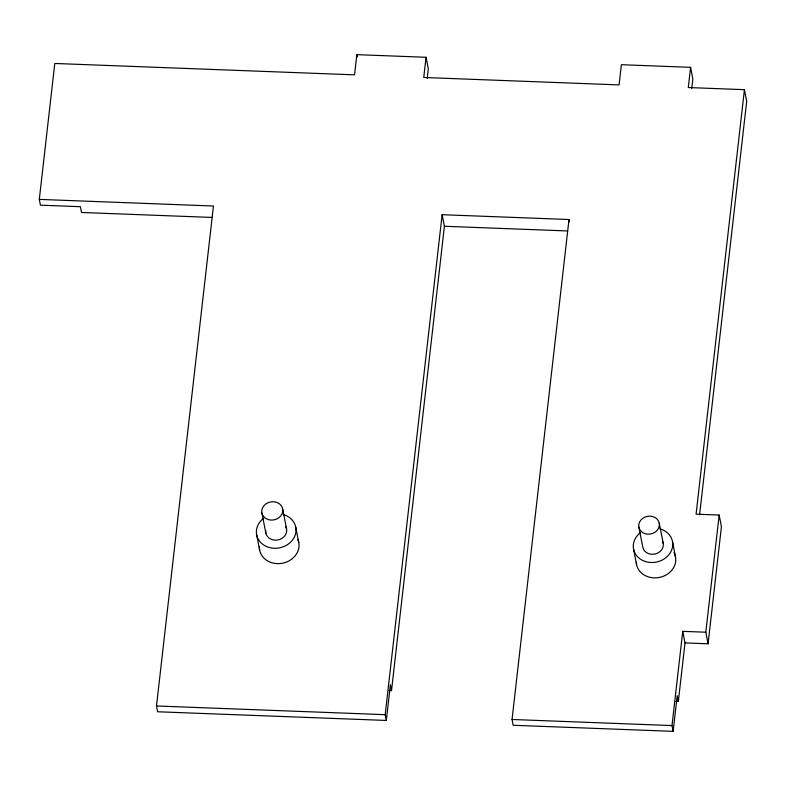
<?xml version="1.0" encoding="UTF-8"?>
<svg xmlns="http://www.w3.org/2000/svg" width="786" height="786" viewBox="0 0 786 786"><rect width="100%" height="100%" fill="white"/><g stroke="black" fill="none" stroke-linecap="round" stroke-linejoin="round"><path stroke-width="1.18" d="M212.053 217.437L81.508 212.475L80.378 206.698L40.43 205.175L39.3 199.389L54.784 63.46L354.545 74.847L356.844 54.647L426.051 57.28L428.321 68.844L427.24 78.354M389.08 690.501L391.516 690.599L390.387 684.812L386.329 720.448L157.632 711.762L156.502 705.975L213.448 206.011L39.3 199.389M426.051 57.28L423.752 77.48L619.083 84.908L621.382 64.707L690.589 67.331L692.859 78.905L691.778 88.405M386.329 720.448L385.189 714.671L442.135 214.706L568.995 219.52L569.447 221.839M391.516 690.599L444.404 226.27L442.135 214.706M675.891 701.407L678.328 701.495L677.198 695.708L673.14 731.353L513.179 725.272L512.05 719.485L568.995 219.52M690.589 67.331L688.29 87.531L744.43 89.673L746.7 101.237L699.599 514.761M673.14 731.353L672.001 725.566L682.739 631.345L705.808 632.219L708.078 643.793L685.009 642.909L682.739 631.345M744.43 89.673L696.082 514.172L719.151 515.056L721.42 526.62L708.078 643.793M678.328 701.495L685.009 642.909M705.808 632.219L719.151 515.056M444.404 226.27L567.6 230.956M156.502 705.975L385.189 714.671M512.05 719.485L672.001 725.566M672.502 541.554L675.518 556.94M659.267 523.211A10.385 8.96 -11.1 0 1 645.414 533.763A10.385 8.96 -11.1 0 1 642.516 518.514A10.385 8.96 -11.1 0 1 659.267 523.211L663.217 543.332M638.861 527.121L642.81 547.243A10.385 8.96 -11.1 0 0 656.005 553.757A10.385 8.96 -11.1 0 0 662.431 541.122M633.526 549.021L636.542 564.407M356.844 54.647L357.296 56.965M295.762 527.249L298.778 542.605M282.646 508.925A10.572 9.118 -11.1 0 1 268.547 519.664A10.572 9.118 -11.1 0 1 265.599 504.15A10.572 9.118 -11.1 0 1 282.646 508.925L286.585 529.007M261.885 512.904L265.825 532.987M256.639 534.745L259.655 550.092M674.024 552.715A19.837 17.115 -11.1 0 1 660.486 577.199A19.837 17.115 -11.1 0 1 636.296 562.177M285.79 526.758A10.572 9.118 -11.1 0 1 277.9 539.953A10.572 9.118 -11.1 0 1 265.737 530.599M283.206 514.506A19.915 17.184 -11.1 0 1 293.247 538.97A19.915 17.184 -11.1 0 1 263.281 544.718A19.915 17.184 -11.1 0 1 263.644 518.249M297.776 539.373A19.915 17.184 -11.1 0 1 282.42 563.228A19.915 17.184 -11.1 0 1 259.4 546.722M659.994 528.86A19.837 17.115 -11.1 0 1 669.996 553.236A19.837 17.115 -11.1 0 1 640.138 558.954A19.837 17.115 -11.1 0 1 640.502 532.594"/></g></svg>
